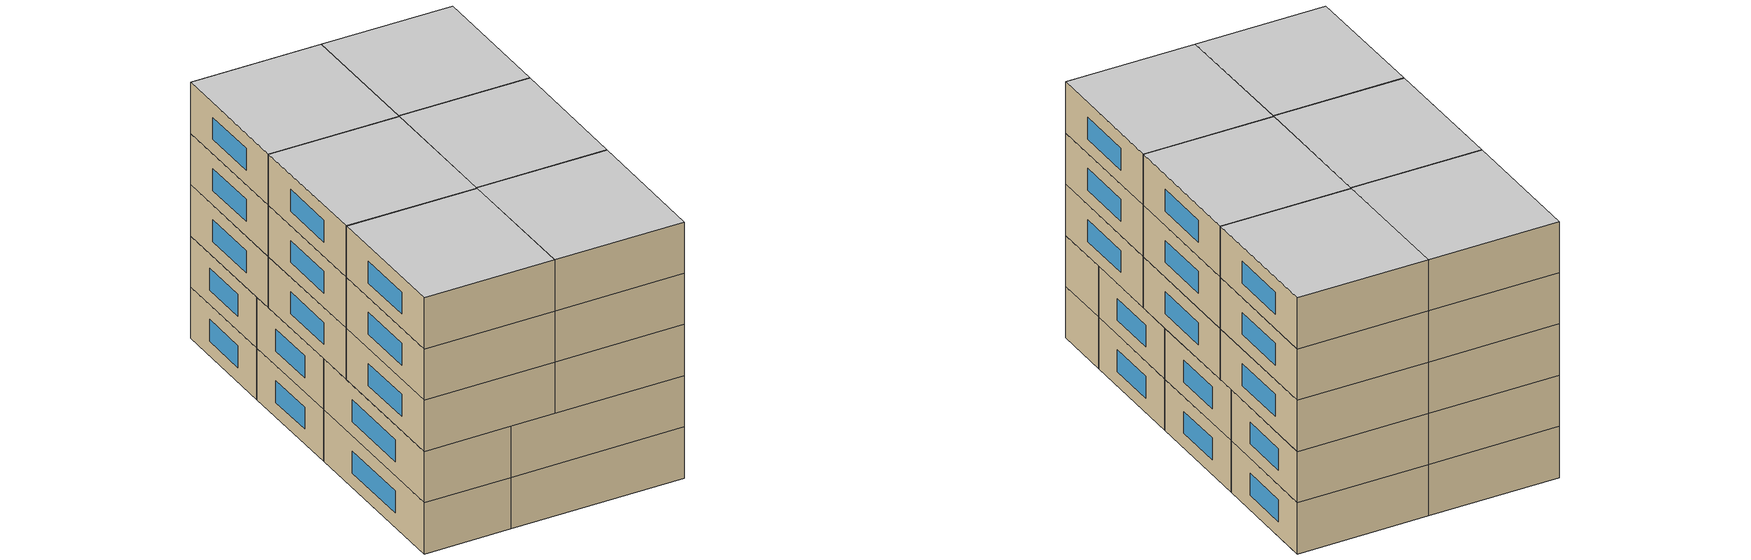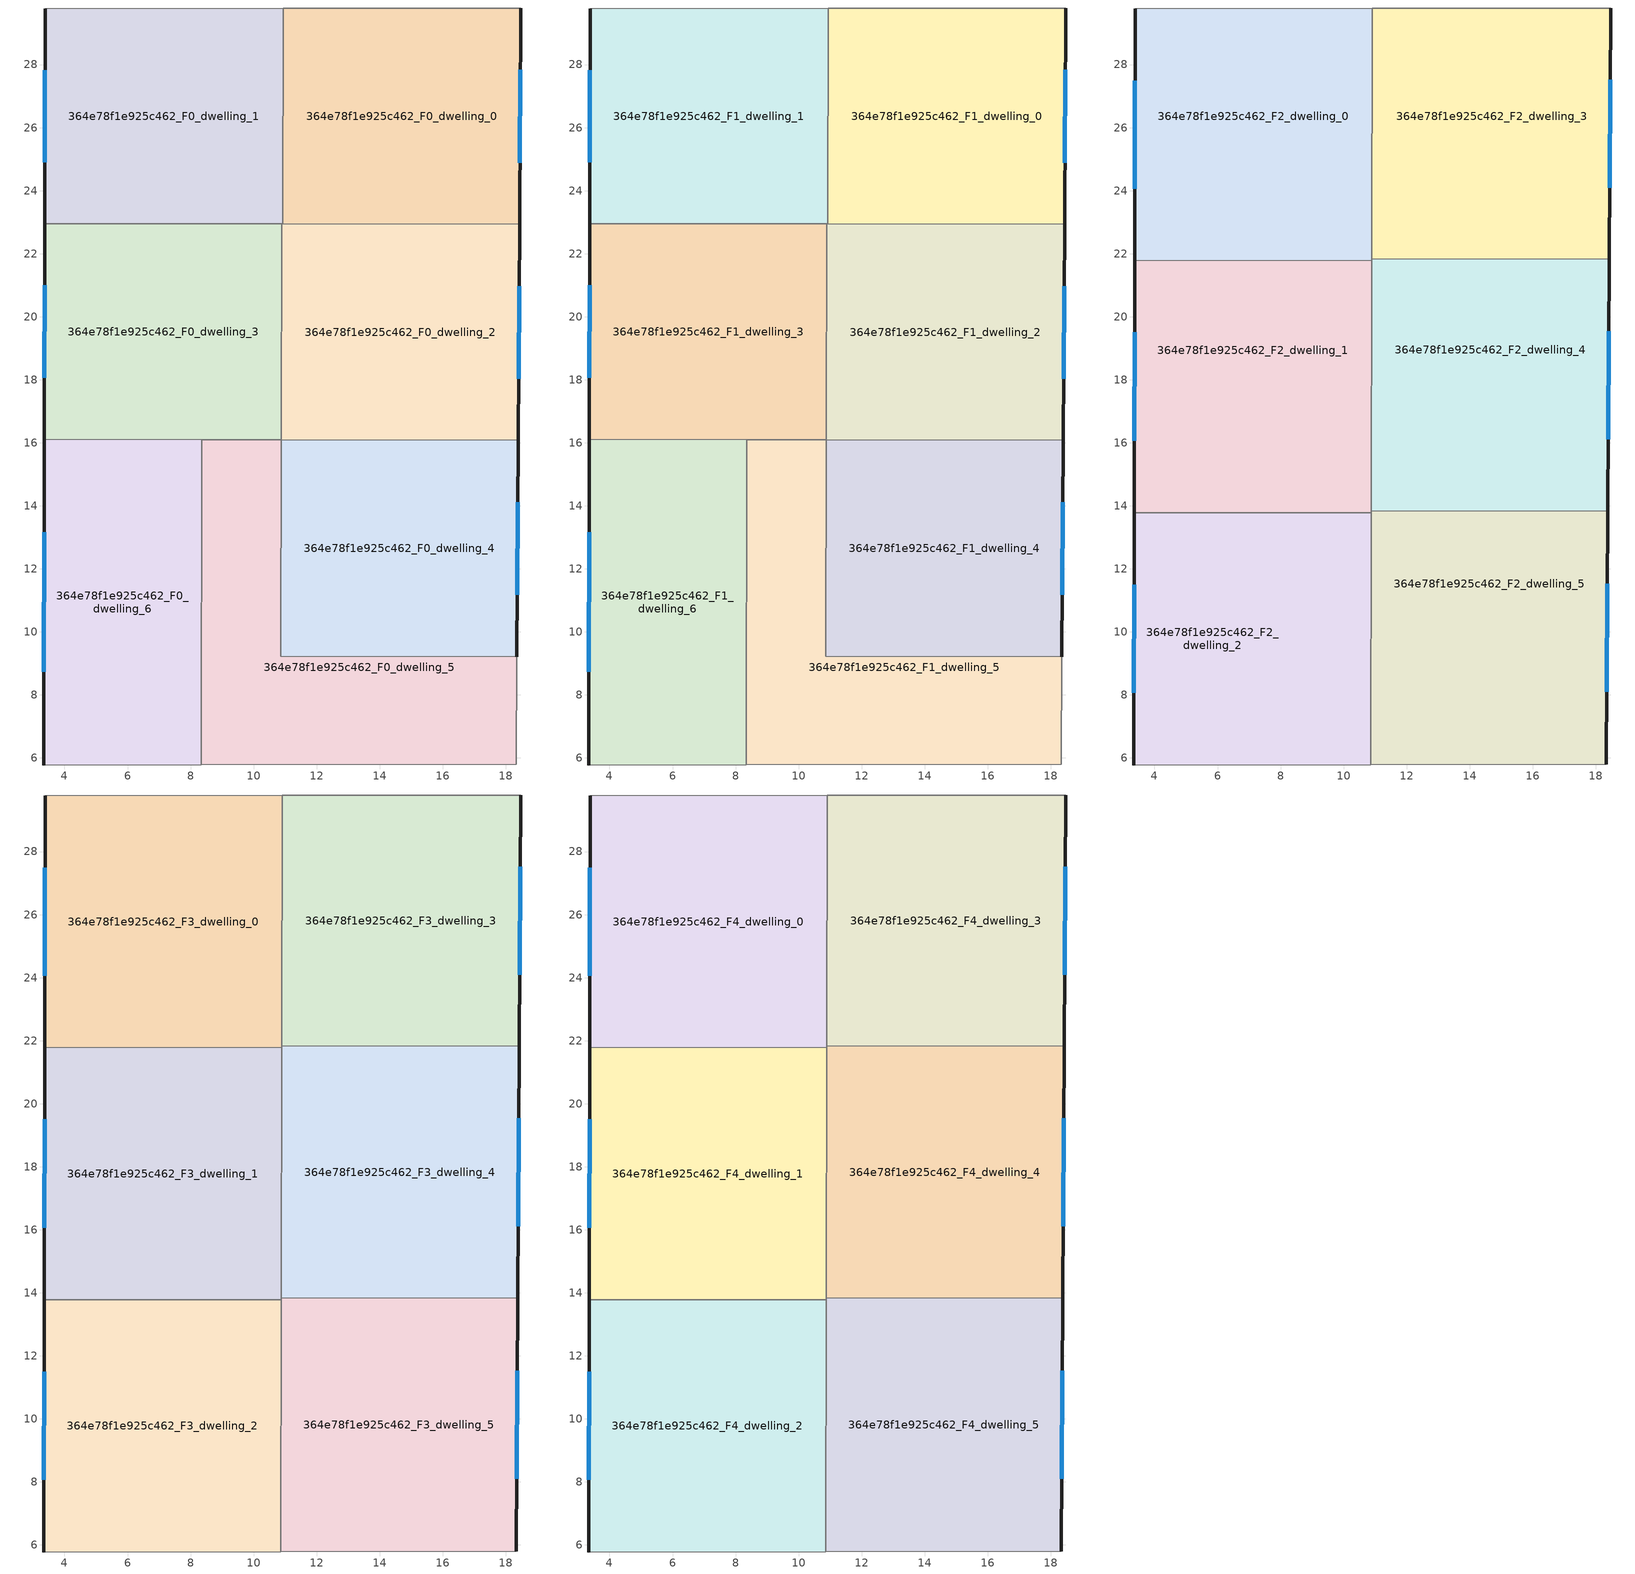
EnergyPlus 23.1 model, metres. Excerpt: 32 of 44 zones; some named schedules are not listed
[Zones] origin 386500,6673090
364e78f1e925c462_F0_dwelling_0
 floor ground (EU_floor_Construction): 18.48,29.8 18.44,22.93 10.93,22.94 10.94,29.78 z0
 wall outside (EU_wall_Construction): 18.44,22.93 18.48,29.8 z0:3
 wall to 364e78f1e925c462_F0_dwelling_1 (EU_wall_Construction): 10.94,29.78 10.93,22.94 z0:3
 wall adiabatic (EU_wall_Construction): 18.48,29.8 10.94,29.78 z0:3
 wall to 364e78f1e925c462_F0_dwelling_2 (EU_wall_Construction): 10.93,22.94 18.44,22.93 z0:3
 window (EU_Window_Construction): 18.45,24.89 18.47,27.83 z0.86:2.14
364e78f1e925c462_F0_dwelling_1
 floor ground (EU_floor_Construction): 10.94,29.78 10.93,22.94 3.37,22.96 3.39,29.77 z0
 wall outside (EU_wall_Construction): 3.39,29.77 3.37,22.96 z0:3
 wall adiabatic (EU_wall_Construction): 10.94,29.78 3.39,29.77 z0:3
 wall to 364e78f1e925c462_F0_dwelling_3 (EU_wall_Construction): 3.37,22.96 10.9,22.94 z0:3
 wall to 364e78f1e925c462_F0_dwelling_2 (EU_wall_Construction): 10.9,22.94 10.93,22.94 z0:3
 window (EU_Window_Construction): 3.38,27.82 3.38,24.9 z0.86:2.14
364e78f1e925c462_F0_dwelling_2
 floor ground (EU_floor_Construction): 18.44,22.93 18.4,16.08 10.89,16.09 10.9,22.94 z0
 wall outside (EU_wall_Construction): 18.4,16.08 18.44,22.93 z0:3
 wall to 364e78f1e925c462_F0_dwelling_3 (EU_wall_Construction): 10.9,22.94 10.89,16.09 z0:3
 wall to 364e78f1e925c462_F0_dwelling_4 (EU_wall_Construction): 10.89,16.09 18.4,16.08 z0:3
 window (EU_Window_Construction): 18.41,18.03 18.43,20.97 z0.86:2.14
364e78f1e925c462_F0_dwelling_3
 floor ground (EU_floor_Construction): 10.9,22.94 10.89,16.09 3.36,16.11 3.37,22.96 z0
 wall outside (EU_wall_Construction): 3.37,22.96 3.36,16.11 z0:3
 wall to 364e78f1e925c462_F0_dwelling_6 (EU_wall_Construction): 3.36,16.11 8.36,16.1 z0:3
 wall to 364e78f1e925c462_F0_dwelling_5 (EU_wall_Construction): 8.36,16.09 10.87,16.09 z0:3
 wall to 364e78f1e925c462_F0_dwelling_4 (EU_wall_Construction): 10.87,16.09 10.89,16.09 z0:3
 window (EU_Window_Construction): 3.37,21 3.36,18.06 z0.86:2.14
364e78f1e925c462_F0_dwelling_4
 floor ground (EU_floor_Construction): 18.4,16.08 18.36,9.21 10.86,9.22 10.87,16.09 z0
 wall outside (EU_wall_Construction): 18.36,9.21 18.4,16.08 z0:3
 wall to 364e78f1e925c462_F0_dwelling_5 (EU_wall_Construction): 10.87,16.09 10.86,9.22 18.36,9.21 z0:3
 window (EU_Window_Construction): 18.37,11.17 18.39,14.12 z0.86:2.14
364e78f1e925c462_F0_dwelling_5
 floor ground (EU_floor_Construction): 18.36,9.21 18.34,5.8 8.34,5.78 8.36,16.09 10.87,16.09 10.86,9.22 z0
 wall adiabatic (EU_wall_Construction): 8.34,5.78 18.34,5.8 18.36,9.21 z0:3
 wall to 364e78f1e925c462_F0_dwelling_6 (EU_wall_Construction): 8.36,16.09 8.34,5.78 z0:3
364e78f1e925c462_F0_dwelling_6
 floor ground (EU_floor_Construction): 8.36,16.09 8.34,5.78 3.34,5.77 3.36,16.11 z0
 wall outside (EU_wall_Construction): 3.36,16.11 3.34,5.77 z0:3
 wall adiabatic (EU_wall_Construction): 3.34,5.77 8.34,5.78 z0:3
 window (EU_Window_Construction): 3.35,13.15 3.35,8.73 z0.86:2.14
364e78f1e925c462_F1_dwelling_0
 floor to 364e78f1e925c462_F0_dwelling_0 (EU_floor_Construction): 18.48,29.8 18.44,22.93 10.93,22.94 10.94,29.78 z3
 wall outside (EU_wall_Construction): 18.44,22.93 18.48,29.8 z3:6
 wall to 364e78f1e925c462_F1_dwelling_1 (EU_wall_Construction): 10.94,29.78 10.93,22.94 z3:6
 wall adiabatic (EU_wall_Construction): 18.48,29.8 10.94,29.78 z3:6
 wall to 364e78f1e925c462_F1_dwelling_2 (EU_wall_Construction): 10.93,22.94 18.44,22.93 z3:6
 window (EU_Window_Construction): 18.45,24.89 18.47,27.83 z3.86:5.14
364e78f1e925c462_F1_dwelling_1
 floor to 364e78f1e925c462_F0_dwelling_1 (EU_floor_Construction): 10.94,29.78 10.93,22.94 3.37,22.96 3.39,29.77 z3
 wall outside (EU_wall_Construction): 3.39,29.77 3.37,22.96 z3:6
 wall adiabatic (EU_wall_Construction): 10.94,29.78 3.39,29.77 z3:6
 wall to 364e78f1e925c462_F1_dwelling_3 (EU_wall_Construction): 3.37,22.96 10.9,22.94 z3:6
 wall to 364e78f1e925c462_F1_dwelling_2 (EU_wall_Construction): 10.9,22.94 10.93,22.94 z3:6
 window (EU_Window_Construction): 3.38,27.82 3.38,24.9 z3.86:5.14
364e78f1e925c462_F1_dwelling_2
 floor to 364e78f1e925c462_F0_dwelling_2 (EU_floor_Construction): 18.44,22.93 18.4,16.08 10.89,16.09 10.9,22.94 z3
 wall outside (EU_wall_Construction): 18.4,16.08 18.44,22.93 z3:6
 wall to 364e78f1e925c462_F1_dwelling_3 (EU_wall_Construction): 10.9,22.94 10.89,16.09 z3:6
 wall to 364e78f1e925c462_F1_dwelling_4 (EU_wall_Construction): 10.89,16.09 18.4,16.08 z3:6
 window (EU_Window_Construction): 18.41,18.03 18.43,20.97 z3.86:5.14
 ceiling adiabatic (EU_roof_Construction): 18.4,16.08 18.44,22.93 10.9,22.94 10.89,16.09 z6
364e78f1e925c462_F1_dwelling_3
 floor to 364e78f1e925c462_F0_dwelling_3 (EU_floor_Construction): 10.9,22.94 10.89,16.09 3.36,16.11 3.37,22.96 z3
 wall outside (EU_wall_Construction): 3.37,22.96 3.36,16.11 z3:6
 wall to 364e78f1e925c462_F1_dwelling_6 (EU_wall_Construction): 3.36,16.11 8.36,16.1 z3:6
 wall to 364e78f1e925c462_F1_dwelling_5 (EU_wall_Construction): 8.36,16.09 10.87,16.09 z3:6
 wall to 364e78f1e925c462_F1_dwelling_4 (EU_wall_Construction): 10.87,16.09 10.89,16.09 z3:6
 window (EU_Window_Construction): 3.37,21 3.36,18.06 z3.86:5.14
364e78f1e925c462_F1_dwelling_4
 floor to 364e78f1e925c462_F0_dwelling_4 (EU_floor_Construction): 18.4,16.08 18.36,9.21 10.86,9.22 10.87,16.09 z3
 wall outside (EU_wall_Construction): 18.36,9.21 18.4,16.08 z3:6
 wall to 364e78f1e925c462_F1_dwelling_5 (EU_wall_Construction): 10.87,16.09 10.86,9.22 18.36,9.21 z3:6
 window (EU_Window_Construction): 18.37,11.17 18.39,14.12 z3.86:5.14
364e78f1e925c462_F1_dwelling_5
 floor to 364e78f1e925c462_F0_dwelling_5 (EU_floor_Construction): 18.36,9.21 18.34,5.8 8.34,5.78 8.36,16.09 10.87,16.09 10.86,9.22 z3
 wall adiabatic (EU_wall_Construction): 8.34,5.78 18.34,5.8 18.36,9.21 z3:6
 wall to 364e78f1e925c462_F1_dwelling_6 (EU_wall_Construction): 8.36,16.09 8.34,5.78 z3:6
364e78f1e925c462_F1_dwelling_6
 floor to 364e78f1e925c462_F0_dwelling_6 (EU_floor_Construction): 8.36,16.09 8.34,5.78 3.34,5.77 3.36,16.11 z3
 wall outside (EU_wall_Construction): 3.36,16.11 3.34,5.77 z3:6
 wall adiabatic (EU_wall_Construction): 3.34,5.77 8.34,5.78 z3:6
 window (EU_Window_Construction): 3.35,13.15 3.35,8.73 z3.86:5.14
364e78f1e925c462_F2_dwelling_0
 floor to 364e78f1e925c462_F1_dwelling_1 (EU_floor_Construction): 10.91,29.78 10.89,22.94 3.37,22.96 3.39,29.77 z6
 floor to 364e78f1e925c462_F1_dwelling_3 (EU_floor_Construction): 10.89,22.94 10.89,21.77 3.37,21.78 3.37,22.96 z6
 wall outside (EU_wall_Construction): 3.39,29.77 3.37,21.78 z6:9
 wall to 364e78f1e925c462_F2_dwelling_1 (EU_wall_Construction): 3.37,21.78 10.89,21.77 z6:9
 wall adiabatic (EU_wall_Construction): 10.91,29.78 3.39,29.77 z6:9
 wall to 364e78f1e925c462_F2_dwelling_3 (EU_wall_Construction): 10.89,21.83 10.91,29.78 z6:9
 wall to 364e78f1e925c462_F2_dwelling_4 (EU_wall_Construction): 10.89,21.77 10.89,21.83 z6:9
 window (EU_Window_Construction): 3.38,27.49 3.37,24.07 z6.86:8.14
364e78f1e925c462_F2_dwelling_1
 floor to 364e78f1e925c462_F1_dwelling_3 (EU_floor_Construction): 10.89,21.77 10.88,16.09 3.36,16.1 3.37,21.78 z6
 floor to 364e78f1e925c462_F1_dwelling_6 (EU_floor_Construction): 8.36,16.09 8.35,13.78 3.35,13.79 3.36,16.1 z6
 floor to 364e78f1e925c462_F1_dwelling_5 (EU_floor_Construction): 10.87,16.09 10.87,13.77 8.35,13.78 8.36,16.09 z6
 floor to 364e78f1e925c462_F1_dwelling_4 (EU_floor_Construction): 10.88,16.09 10.88,13.77 10.87,13.77 10.87,16.09 z6
 wall outside (EU_wall_Construction): 3.37,21.78 3.35,13.79 z6:9
 wall to 364e78f1e925c462_F2_dwelling_2 (EU_wall_Construction): 3.35,13.79 10.88,13.77 z6:9
 wall to 364e78f1e925c462_F2_dwelling_4 (EU_wall_Construction): 10.88,13.83 10.89,21.77 z6:9
 wall to 364e78f1e925c462_F2_dwelling_5 (EU_wall_Construction): 10.88,13.77 10.88,13.83 z6:9
 window (EU_Window_Construction): 3.37,19.5 3.36,16.07 z6.86:8.14
364e78f1e925c462_F2_dwelling_2
 floor to 364e78f1e925c462_F1_dwelling_6 (EU_floor_Construction): 8.35,13.78 8.34,5.78 3.34,5.77 3.35,13.79 z6
 floor to 364e78f1e925c462_F1_dwelling_5 (EU_floor_Construction): 10.87,13.77 10.86,9.22 10.87,9.22 10.86,5.79 8.34,5.78 8.35,13.78 z6
 floor to 364e78f1e925c462_F1_dwelling_4 (EU_floor_Construction): 10.88,13.77 10.87,9.22 10.86,9.22 10.87,13.77 z6
 wall outside (EU_wall_Construction): 3.35,13.79 3.34,5.77 z6:9
 wall adiabatic (EU_wall_Construction): 3.34,5.77 10.86,5.79 z6:9
 wall to 364e78f1e925c462_F2_dwelling_5 (EU_wall_Construction): 10.86,5.79 10.88,13.77 z6:9
 window (EU_Window_Construction): 3.35,11.5 3.34,8.06 z6.86:8.14
364e78f1e925c462_F2_dwelling_3
 floor to 364e78f1e925c462_F1_dwelling_0 (EU_floor_Construction): 18.48,29.8 18.44,22.93 10.93,22.94 10.94,29.78 z6
 floor to 364e78f1e925c462_F1_dwelling_1 (EU_floor_Construction): 10.94,29.78 10.93,22.94 10.89,22.94 10.91,29.78 z6
 floor adiabatic (EU_floor_Construction): 18.44,22.93 18.43,21.82 10.9,21.83 10.9,22.94 z6
 wall outside (EU_wall_Construction): 18.43,21.82 18.48,29.8 z6:9
 wall to 364e78f1e925c462_F2_dwelling_4 (EU_wall_Construction): 10.89,21.83 18.43,21.82 z6:9
 wall adiabatic (EU_wall_Construction): 18.48,29.8 10.91,29.78 z6:9
 window (EU_Window_Construction): 18.45,24.1 18.47,27.52 z6.86:8.14
364e78f1e925c462_F2_dwelling_4
 floor to 364e78f1e925c462_F1_dwelling_4 (EU_floor_Construction): 18.4,16.08 18.38,13.82 10.88,13.83 10.88,16.09 z6
 floor adiabatic (EU_floor_Construction): 18.43,21.82 18.4,16.08 10.88,16.09 10.89,21.83 z6
 wall outside (EU_wall_Construction): 18.38,13.82 18.43,21.82 z6:9
 wall to 364e78f1e925c462_F2_dwelling_5 (EU_wall_Construction): 10.88,13.83 18.38,13.82 z6:9
 window (EU_Window_Construction): 18.4,16.11 18.42,19.53 z6.86:8.14
364e78f1e925c462_F2_dwelling_5
 floor to 364e78f1e925c462_F1_dwelling_4 (EU_floor_Construction): 18.38,13.82 18.36,9.21 10.87,9.22 10.88,13.83 z6
 floor to 364e78f1e925c462_F1_dwelling_5 (EU_floor_Construction): 18.36,9.21 18.34,5.8 10.86,5.79 10.87,9.22 z6
 wall outside (EU_wall_Construction): 18.34,5.8 18.38,13.82 z6:9
 wall adiabatic (EU_wall_Construction): 10.86,5.79 18.34,5.8 z6:9
 window (EU_Window_Construction): 18.35,8.09 18.37,11.53 z6.86:8.14
364e78f1e925c462_F3_dwelling_0
 floor to 364e78f1e925c462_F2_dwelling_0 (EU_floor_Construction): 10.91,29.78 10.89,21.77 3.37,21.78 3.39,29.77 z9
 wall outside (EU_wall_Construction): 3.39,29.77 3.37,21.78 z9:12
 wall to 364e78f1e925c462_F3_dwelling_1 (EU_wall_Construction): 3.37,21.78 10.89,21.77 z9:12
 wall adiabatic (EU_wall_Construction): 10.91,29.78 3.39,29.77 z9:12
 wall to 364e78f1e925c462_F3_dwelling_3 (EU_wall_Construction): 10.89,21.83 10.91,29.78 z9:12
 wall to 364e78f1e925c462_F3_dwelling_4 (EU_wall_Construction): 10.89,21.77 10.89,21.83 z9:12
 window (EU_Window_Construction): 3.38,27.49 3.37,24.07 z9.86:11.14
364e78f1e925c462_F3_dwelling_1
 floor to 364e78f1e925c462_F2_dwelling_1 (EU_floor_Construction): 10.89,21.77 10.88,13.77 3.35,13.79 3.37,21.78 z9
 wall outside (EU_wall_Construction): 3.37,21.78 3.35,13.79 z9:12
 wall to 364e78f1e925c462_F3_dwelling_2 (EU_wall_Construction): 3.35,13.79 10.88,13.77 z9:12
 wall to 364e78f1e925c462_F3_dwelling_4 (EU_wall_Construction): 10.88,13.83 10.89,21.77 z9:12
 wall to 364e78f1e925c462_F3_dwelling_5 (EU_wall_Construction): 10.88,13.77 10.88,13.83 z9:12
 window (EU_Window_Construction): 3.37,19.5 3.36,16.07 z9.86:11.14
364e78f1e925c462_F3_dwelling_2
 floor to 364e78f1e925c462_F2_dwelling_2 (EU_floor_Construction): 10.88,13.77 10.86,5.79 3.34,5.77 3.35,13.79 z9
 wall outside (EU_wall_Construction): 3.35,13.79 3.34,5.77 z9:12
 wall adiabatic (EU_wall_Construction): 3.34,5.77 10.86,5.79 z9:12
 wall to 364e78f1e925c462_F3_dwelling_5 (EU_wall_Construction): 10.86,5.79 10.88,13.77 z9:12
 window (EU_Window_Construction): 3.35,11.5 3.34,8.06 z9.86:11.14
364e78f1e925c462_F3_dwelling_3
 floor to 364e78f1e925c462_F2_dwelling_3 (EU_floor_Construction): 18.48,29.8 18.43,21.82 10.89,21.83 10.91,29.78 z9
 wall outside (EU_wall_Construction): 18.43,21.82 18.48,29.8 z9:12
 wall to 364e78f1e925c462_F3_dwelling_4 (EU_wall_Construction): 10.89,21.83 18.43,21.82 z9:12
 wall adiabatic (EU_wall_Construction): 18.48,29.8 10.91,29.78 z9:12
 window (EU_Window_Construction): 18.45,24.1 18.47,27.52 z9.86:11.14
364e78f1e925c462_F3_dwelling_4
 floor to 364e78f1e925c462_F2_dwelling_4 (EU_floor_Construction): 18.43,21.82 18.38,13.82 10.88,13.83 10.89,21.83 z9
 wall outside (EU_wall_Construction): 18.38,13.82 18.43,21.82 z9:12
 wall to 364e78f1e925c462_F3_dwelling_5 (EU_wall_Construction): 10.88,13.83 18.38,13.82 z9:12
 window (EU_Window_Construction): 18.4,16.11 18.42,19.53 z9.86:11.14
364e78f1e925c462_F3_dwelling_5
 floor to 364e78f1e925c462_F2_dwelling_5 (EU_floor_Construction): 18.38,13.82 18.34,5.8 10.86,5.79 10.88,13.83 z9
 wall outside (EU_wall_Construction): 18.34,5.8 18.38,13.82 z9:12
 wall adiabatic (EU_wall_Construction): 10.86,5.79 18.34,5.8 z9:12
 window (EU_Window_Construction): 18.35,8.09 18.37,11.53 z9.86:11.14
364e78f1e925c462_F4_dwelling_0
 floor to 364e78f1e925c462_F3_dwelling_0 (EU_floor_Construction): 10.91,29.78 10.89,21.77 3.37,21.78 3.39,29.77 z12
 wall outside (EU_wall_Construction): 3.39,29.77 3.37,21.78 z12:15
 wall to 364e78f1e925c462_F4_dwelling_1 (EU_wall_Construction): 3.37,21.78 10.89,21.77 z12:15
 wall adiabatic (EU_wall_Construction): 10.91,29.78 3.39,29.77 z12:15
 wall to 364e78f1e925c462_F4_dwelling_3 (EU_wall_Construction): 10.89,21.83 10.91,29.78 z12:15
 wall to 364e78f1e925c462_F4_dwelling_4 (EU_wall_Construction): 10.89,21.77 10.89,21.83 z12:15
 window (EU_Window_Construction): 3.38,27.49 3.37,24.07 z12.86:14.14
 ceiling to 364e78f1e925c462_F5_dwelling_0 (EU_floor_Construction): 10.89,21.77 10.91,29.78 3.39,29.77 3.37,21.78 z15
364e78f1e925c462_F4_dwelling_1
 floor to 364e78f1e925c462_F3_dwelling_1 (EU_floor_Construction): 10.89,21.77 10.88,13.77 3.35,13.79 3.37,21.78 z12
 wall outside (EU_wall_Construction): 3.37,21.78 3.35,13.79 z12:15
 wall to 364e78f1e925c462_F4_dwelling_2 (EU_wall_Construction): 3.35,13.79 10.88,13.77 z12:15
 wall to 364e78f1e925c462_F4_dwelling_4 (EU_wall_Construction): 10.88,13.83 10.89,21.77 z12:15
 wall to 364e78f1e925c462_F4_dwelling_5 (EU_wall_Construction): 10.88,13.77 10.88,13.83 z12:15
 window (EU_Window_Construction): 3.37,19.5 3.36,16.07 z12.86:14.14
 ceiling to 364e78f1e925c462_F5_dwelling_1 (EU_floor_Construction): 10.88,13.77 10.89,21.77 3.37,21.78 3.35,13.79 z15
364e78f1e925c462_F4_dwelling_2
 floor to 364e78f1e925c462_F3_dwelling_2 (EU_floor_Construction): 10.88,13.77 10.86,5.79 3.34,5.77 3.35,13.79 z12
 wall outside (EU_wall_Construction): 3.35,13.79 3.34,5.77 z12:15
 wall adiabatic (EU_wall_Construction): 3.34,5.77 10.86,5.79 z12:15
 wall to 364e78f1e925c462_F4_dwelling_5 (EU_wall_Construction): 10.86,5.79 10.88,13.77 z12:15
 window (EU_Window_Construction): 3.35,11.5 3.34,8.06 z12.86:14.14
 ceiling to 364e78f1e925c462_F5_dwelling_2 (EU_floor_Construction): 10.86,5.79 10.88,13.77 3.35,13.79 3.34,5.77 z15
364e78f1e925c462_F4_dwelling_3
 floor to 364e78f1e925c462_F3_dwelling_3 (EU_floor_Construction): 18.48,29.8 18.43,21.82 10.89,21.83 10.91,29.78 z12
 wall outside (EU_wall_Construction): 18.43,21.82 18.48,29.8 z12:15
 wall to 364e78f1e925c462_F4_dwelling_4 (EU_wall_Construction): 10.89,21.83 18.43,21.82 z12:15
 wall adiabatic (EU_wall_Construction): 18.48,29.8 10.91,29.78 z12:15
 window (EU_Window_Construction): 18.45,24.1 18.47,27.52 z12.86:14.14
 ceiling to 364e78f1e925c462_F5_dwelling_3 (EU_floor_Construction): 18.43,21.82 18.48,29.8 10.91,29.78 10.89,21.83 z15
364e78f1e925c462_F4_dwelling_4
 floor to 364e78f1e925c462_F3_dwelling_4 (EU_floor_Construction): 18.43,21.82 18.38,13.82 10.88,13.83 10.89,21.83 z12
 wall outside (EU_wall_Construction): 18.38,13.82 18.43,21.82 z12:15
 wall to 364e78f1e925c462_F4_dwelling_5 (EU_wall_Construction): 10.88,13.83 18.38,13.82 z12:15
 window (EU_Window_Construction): 18.4,16.11 18.42,19.53 z12.86:14.14
 ceiling to 364e78f1e925c462_F5_dwelling_4 (EU_floor_Construction): 18.38,13.82 18.43,21.82 10.89,21.83 10.88,13.83 z15
364e78f1e925c462_F4_dwelling_5
 floor to 364e78f1e925c462_F3_dwelling_5 (EU_floor_Construction): 18.38,13.82 18.34,5.8 10.86,5.79 10.88,13.83 z12
 wall outside (EU_wall_Construction): 18.34,5.8 18.38,13.82 z12:15
 wall adiabatic (EU_wall_Construction): 10.86,5.79 18.34,5.8 z12:15
 window (EU_Window_Construction): 18.35,8.09 18.37,11.53 z12.86:14.14
 ceiling to 364e78f1e925c462_F5_dwelling_5 (EU_floor_Construction): 18.34,5.8 18.38,13.82 10.88,13.83 10.86,5.79 z15
[Building]
EU S2 Campaign: North Axis=0; Terrain=City; Solar Distribution=FullExterior
[Site:Location]
Helsinki-Vantaa.AP: Latitude=60.317; Longitude=24.963; Time Zone=2; Elevation=54.6
[SizingPeriod:WeatherFileDays]
AnnualSizingPeriod: Begin Month=1; Begin Day of Month=1; End Month=12; End Day of Month=31; Day of Week for Start Day=Monday; Use Weather File Daylight Saving Period=No; Use Weather File Rain and Snow Indicators=No
[MATERIAL]
EU_InternalMass_Material: Roughness=MediumRough; Thickness=0.1; Conductivity=1; Density=1800; Specific Heat=900; Thermal Absorptance=0.9; Solar Absorptance=0.7; Visible Absorptance=0.7
[MATERIAL:NOMASS] Roughness=MediumRough; Thermal Absorptance=0.9; Solar Absorptance=0.7; Visible Absorptance=0.7
Name | Thermal Resistance
EU_wall_NoMass | 1.10183
EU_roof_NoMass; EU_floor_NoMass | 1.70606
[WINDOWMATERIAL:SIMPLEGLAZINGSYSTEM]
EU_Window_SimpleGlazing: UFactor=3.11035; Solar Heat Gain Coefficient=0.8; Visible Transmittance=0.8
[CONSTRUCTION]
EU_wall_Construction: EU_wall_NoMass
EU_roof_Construction: EU_roof_NoMass
EU_floor_Construction: EU_floor_NoMass
EU_Window_Construction: EU_Window_SimpleGlazing
EU_InternalMass_Construction: EU_InternalMass_Material
[ZONE] Type=1; Multiplier=1; Ceiling Height=autocalculate; Floor Area=autocalculate; Part of Total Floor Area=Yes
Name | Volume
364e78f1e925c462_F0_dwelling_0; 364e78f1e925c462_F1_dwelling_0 | 154.707
364e78f1e925c462_F2_dwelling_0; 364e78f1e925c462_F3_dwelling_0; 364e78f1e925c462_F4_dwelling_0; 364e78f1e925c462_F2_dwelling_1; 364e78f1e925c462_F3_dwelling_1; 364e78f1e925c462_F4_dwelling_1; 364e78f1e925c462_F2_dwelling_2; 364e78f1e925c462_F3_dwelling_2; 364e78f1e925c462_F4_dwelling_2 | 180.483
364e78f1e925c462_F0_dwelling_1; 364e78f1e925c462_F1_dwelling_1 | 154.709
364e78f1e925c462_F0_dwelling_2; 364e78f1e925c462_F1_dwelling_2 | 154.705
364e78f1e925c462_F0_dwelling_3; 364e78f1e925c462_F1_dwelling_3 | 154.715
364e78f1e925c462_F2_dwelling_3; 364e78f1e925c462_F3_dwelling_3; 364e78f1e925c462_F4_dwelling_3 | 180.516
364e78f1e925c462_F0_dwelling_4; 364e78f1e925c462_F1_dwelling_4 | 154.734
364e78f1e925c462_F2_dwelling_4; 364e78f1e925c462_F3_dwelling_4; 364e78f1e925c462_F4_dwelling_4 | 180.508
364e78f1e925c462_F0_dwelling_5; 364e78f1e925c462_F1_dwelling_5 | 154.703
364e78f1e925c462_F2_dwelling_5; 364e78f1e925c462_F3_dwelling_5; 364e78f1e925c462_F4_dwelling_5 | 180.502
364e78f1e925c462_F0_dwelling_6; 364e78f1e925c462_F1_dwelling_6 | 154.73
[INTERNALMASS] Construction=EU_InternalMass_Construction
Name | Zone or ZoneList | Surface Area
364e78f1e925c462_F0_dwelling_0_EU_InternalMass | 364e78f1e925c462_F0_dwelling_0 | 51.5674
364e78f1e925c462_F0_dwelling_1_EU_InternalMass | 364e78f1e925c462_F0_dwelling_1 | 51.5681
364e78f1e925c462_F0_dwelling_2_EU_InternalMass | 364e78f1e925c462_F0_dwelling_2 | 51.5685
364e78f1e925c462_F0_dwelling_3_EU_InternalMass | 364e78f1e925c462_F0_dwelling_3 | 51.5727
364e78f1e925c462_F0_dwelling_4_EU_InternalMass | 364e78f1e925c462_F0_dwelling_4 | 51.576
364e78f1e925c462_F0_dwelling_5_EU_InternalMass | 364e78f1e925c462_F0_dwelling_5 | 51.5677
364e78f1e925c462_F0_dwelling_6_EU_InternalMass | 364e78f1e925c462_F0_dwelling_6 | 51.5768
364e78f1e925c462_F1_dwelling_0_EU_InternalMass | 364e78f1e925c462_F1_dwelling_0 | 51.5674
364e78f1e925c462_F1_dwelling_1_EU_InternalMass | 364e78f1e925c462_F1_dwelling_1 | 51.5681
364e78f1e925c462_F1_dwelling_2_EU_InternalMass | 364e78f1e925c462_F1_dwelling_2 | 51.5685
364e78f1e925c462_F1_dwelling_3_EU_InternalMass | 364e78f1e925c462_F1_dwelling_3 | 51.5727
364e78f1e925c462_F1_dwelling_4_EU_InternalMass | 364e78f1e925c462_F1_dwelling_4 | 51.576
364e78f1e925c462_F1_dwelling_5_EU_InternalMass | 364e78f1e925c462_F1_dwelling_5 | 51.5677
364e78f1e925c462_F1_dwelling_6_EU_InternalMass | 364e78f1e925c462_F1_dwelling_6 | 51.5768
364e78f1e925c462_F2_dwelling_0_EU_InternalMass | 364e78f1e925c462_F2_dwelling_0 | 60.161
364e78f1e925c462_F2_dwelling_1_EU_InternalMass | 364e78f1e925c462_F2_dwelling_1 | 60.1612
364e78f1e925c462_F2_dwelling_2_EU_InternalMass | 364e78f1e925c462_F2_dwelling_2 | 60.161
364e78f1e925c462_F2_dwelling_3_EU_InternalMass | 364e78f1e925c462_F2_dwelling_3 | 60.1724
364e78f1e925c462_F2_dwelling_4_EU_InternalMass | 364e78f1e925c462_F2_dwelling_4 | 60.1694
364e78f1e925c462_F2_dwelling_5_EU_InternalMass | 364e78f1e925c462_F2_dwelling_5 | 60.1669
364e78f1e925c462_F3_dwelling_0_EU_InternalMass | 364e78f1e925c462_F3_dwelling_0 | 60.161
364e78f1e925c462_F3_dwelling_1_EU_InternalMass | 364e78f1e925c462_F3_dwelling_1 | 60.1612
364e78f1e925c462_F3_dwelling_2_EU_InternalMass | 364e78f1e925c462_F3_dwelling_2 | 60.161
364e78f1e925c462_F3_dwelling_3_EU_InternalMass | 364e78f1e925c462_F3_dwelling_3 | 60.1724
364e78f1e925c462_F3_dwelling_4_EU_InternalMass | 364e78f1e925c462_F3_dwelling_4 | 60.1694
364e78f1e925c462_F3_dwelling_5_EU_InternalMass | 364e78f1e925c462_F3_dwelling_5 | 60.1669
364e78f1e925c462_F4_dwelling_0_EU_InternalMass | 364e78f1e925c462_F4_dwelling_0 | 60.161
364e78f1e925c462_F4_dwelling_1_EU_InternalMass | 364e78f1e925c462_F4_dwelling_1 | 60.1612
364e78f1e925c462_F4_dwelling_2_EU_InternalMass | 364e78f1e925c462_F4_dwelling_2 | 60.161
364e78f1e925c462_F4_dwelling_3_EU_InternalMass | 364e78f1e925c462_F4_dwelling_3 | 60.1724
364e78f1e925c462_F4_dwelling_4_EU_InternalMass | 364e78f1e925c462_F4_dwelling_4 | 60.1694
364e78f1e925c462_F4_dwelling_5_EU_InternalMass | 364e78f1e925c462_F4_dwelling_5 | 60.1669
[OTHEREQUIPMENT] Fuel Type=Electricity; Design Level Calculation Method=Watts/Area; Power per Zone Floor Area=1; Fraction Latent=0; Fraction Radiant=0; Fraction Lost=0; Carbon Dioxide Generation Rate=0; EndUse Subcategory=EU_Step8_InternalGains
Name | Zone or ZoneList or Space or SpaceList | Schedule
EU_Step8_InternalGain_364e78f1e925c462_F0_dwelling_0_f000 | 364e78f1e925c462_F0_dwelling_0 | EU_Step8_GainSchedule_364e78f1e925c462_F0_dwelling_0_f000
EU_Step8_InternalGain_364e78f1e925c462_F0_dwelling_1_f000 | 364e78f1e925c462_F0_dwelling_1 | EU_Step8_GainSchedule_364e78f1e925c462_F0_dwelling_1_f000
EU_Step8_InternalGain_364e78f1e925c462_F0_dwelling_2_f000 | 364e78f1e925c462_F0_dwelling_2 | EU_Step8_GainSchedule_364e78f1e925c462_F0_dwelling_2_f000
EU_Step8_InternalGain_364e78f1e925c462_F0_dwelling_3_f000 | 364e78f1e925c462_F0_dwelling_3 | EU_Step8_GainSchedule_364e78f1e925c462_F0_dwelling_3_f000
EU_Step8_InternalGain_364e78f1e925c462_F0_dwelling_4_f000 | 364e78f1e925c462_F0_dwelling_4 | EU_Step8_GainSchedule_364e78f1e925c462_F0_dwelling_4_f000
EU_Step8_InternalGain_364e78f1e925c462_F0_dwelling_5_f000 | 364e78f1e925c462_F0_dwelling_5 | EU_Step8_GainSchedule_364e78f1e925c462_F0_dwelling_5_f000
EU_Step8_InternalGain_364e78f1e925c462_F0_dwelling_6_f000 | 364e78f1e925c462_F0_dwelling_6 | EU_Step8_GainSchedule_364e78f1e925c462_F0_dwelling_6_f000
EU_Step8_InternalGain_364e78f1e925c462_F1_dwelling_0_f000 | 364e78f1e925c462_F1_dwelling_0 | EU_Step8_GainSchedule_364e78f1e925c462_F1_dwelling_0_f000
EU_Step8_InternalGain_364e78f1e925c462_F1_dwelling_1_f000 | 364e78f1e925c462_F1_dwelling_1 | EU_Step8_GainSchedule_364e78f1e925c462_F1_dwelling_1_f000
EU_Step8_InternalGain_364e78f1e925c462_F1_dwelling_2_f000 | 364e78f1e925c462_F1_dwelling_2 | EU_Step8_GainSchedule_364e78f1e925c462_F1_dwelling_2_f000
EU_Step8_InternalGain_364e78f1e925c462_F1_dwelling_3_f000 | 364e78f1e925c462_F1_dwelling_3 | EU_Step8_GainSchedule_364e78f1e925c462_F1_dwelling_3_f000
EU_Step8_InternalGain_364e78f1e925c462_F1_dwelling_4_f000 | 364e78f1e925c462_F1_dwelling_4 | EU_Step8_GainSchedule_364e78f1e925c462_F1_dwelling_4_f000
EU_Step8_InternalGain_364e78f1e925c462_F1_dwelling_5_f000 | 364e78f1e925c462_F1_dwelling_5 | EU_Step8_GainSchedule_364e78f1e925c462_F1_dwelling_5_f000
EU_Step8_InternalGain_364e78f1e925c462_F1_dwelling_6_f000 | 364e78f1e925c462_F1_dwelling_6 | EU_Step8_GainSchedule_364e78f1e925c462_F1_dwelling_6_f000
EU_Step8_InternalGain_364e78f1e925c462_F2_dwelling_0_f000 | 364e78f1e925c462_F2_dwelling_0 | EU_Step8_GainSchedule_364e78f1e925c462_F2_dwelling_0_f000
EU_Step8_InternalGain_364e78f1e925c462_F2_dwelling_1_f000 | 364e78f1e925c462_F2_dwelling_1 | EU_Step8_GainSchedule_364e78f1e925c462_F2_dwelling_1_f000
EU_Step8_InternalGain_364e78f1e925c462_F2_dwelling_2_f000 | 364e78f1e925c462_F2_dwelling_2 | EU_Step8_GainSchedule_364e78f1e925c462_F2_dwelling_2_f000
EU_Step8_InternalGain_364e78f1e925c462_F2_dwelling_3_f000 | 364e78f1e925c462_F2_dwelling_3 | EU_Step8_GainSchedule_364e78f1e925c462_F2_dwelling_3_f000
EU_Step8_InternalGain_364e78f1e925c462_F2_dwelling_4_f000 | 364e78f1e925c462_F2_dwelling_4 | EU_Step8_GainSchedule_364e78f1e925c462_F2_dwelling_4_f000
EU_Step8_InternalGain_364e78f1e925c462_F2_dwelling_5_f000 | 364e78f1e925c462_F2_dwelling_5 | EU_Step8_GainSchedule_364e78f1e925c462_F2_dwelling_5_f000
EU_Step8_InternalGain_364e78f1e925c462_F3_dwelling_0_f000 | 364e78f1e925c462_F3_dwelling_0 | EU_Step8_GainSchedule_364e78f1e925c462_F3_dwelling_0_f000
EU_Step8_InternalGain_364e78f1e925c462_F3_dwelling_1_f000 | 364e78f1e925c462_F3_dwelling_1 | EU_Step8_GainSchedule_364e78f1e925c462_F3_dwelling_1_f000
EU_Step8_InternalGain_364e78f1e925c462_F3_dwelling_2_f000 | 364e78f1e925c462_F3_dwelling_2 | EU_Step8_GainSchedule_364e78f1e925c462_F3_dwelling_2_f000
EU_Step8_InternalGain_364e78f1e925c462_F3_dwelling_3_f000 | 364e78f1e925c462_F3_dwelling_3 | EU_Step8_GainSchedule_364e78f1e925c462_F3_dwelling_3_f000
EU_Step8_InternalGain_364e78f1e925c462_F3_dwelling_4_f000 | 364e78f1e925c462_F3_dwelling_4 | EU_Step8_GainSchedule_364e78f1e925c462_F3_dwelling_4_f000
EU_Step8_InternalGain_364e78f1e925c462_F3_dwelling_5_f000 | 364e78f1e925c462_F3_dwelling_5 | EU_Step8_GainSchedule_364e78f1e925c462_F3_dwelling_5_f000
EU_Step8_InternalGain_364e78f1e925c462_F4_dwelling_0_f000 | 364e78f1e925c462_F4_dwelling_0 | EU_Step8_GainSchedule_364e78f1e925c462_F4_dwelling_0_f000
EU_Step8_InternalGain_364e78f1e925c462_F4_dwelling_1_f000 | 364e78f1e925c462_F4_dwelling_1 | EU_Step8_GainSchedule_364e78f1e925c462_F4_dwelling_1_f000
EU_Step8_InternalGain_364e78f1e925c462_F4_dwelling_2_f000 | 364e78f1e925c462_F4_dwelling_2 | EU_Step8_GainSchedule_364e78f1e925c462_F4_dwelling_2_f000
EU_Step8_InternalGain_364e78f1e925c462_F4_dwelling_3_f000 | 364e78f1e925c462_F4_dwelling_3 | EU_Step8_GainSchedule_364e78f1e925c462_F4_dwelling_3_f000
EU_Step8_InternalGain_364e78f1e925c462_F4_dwelling_4_f000 | 364e78f1e925c462_F4_dwelling_4 | EU_Step8_GainSchedule_364e78f1e925c462_F4_dwelling_4_f000
EU_Step8_InternalGain_364e78f1e925c462_F4_dwelling_5_f000 | 364e78f1e925c462_F4_dwelling_5 | EU_Step8_GainSchedule_364e78f1e925c462_F4_dwelling_5_f000
[ZONEVENTILATION:DESIGNFLOWRATE] Schedule=EU_AlwaysOn; Design Flow Rate Calculation Method=AirChanges/Hour; Air Changes per Hour=0.756316; Ventilation Type=Natural; Fan Pressure Rise=0; Fan Total Efficiency=1; Constant Term Coefficient=1; Temperature Term Coefficient=0; Velocity Term Coefficient=0; Velocity Squared Term Coefficient=0; Minimum Indoor Temperature=-100; Maximum Indoor Temperature=100; Delta Temperature=-100; Minimum Outdoor Temperature=-100; Maximum Outdoor Temperature=100; Maximum Wind Speed=40
Name | Zone or ZoneList or Space or SpaceList
EU_ConstantAir_364e78f1e925c462_F0_dwelling_0 | 364e78f1e925c462_F0_dwelling_0
EU_ConstantAir_364e78f1e925c462_F0_dwelling_1 | 364e78f1e925c462_F0_dwelling_1
EU_ConstantAir_364e78f1e925c462_F0_dwelling_2 | 364e78f1e925c462_F0_dwelling_2
EU_ConstantAir_364e78f1e925c462_F0_dwelling_3 | 364e78f1e925c462_F0_dwelling_3
EU_ConstantAir_364e78f1e925c462_F0_dwelling_4 | 364e78f1e925c462_F0_dwelling_4
EU_ConstantAir_364e78f1e925c462_F0_dwelling_5 | 364e78f1e925c462_F0_dwelling_5
EU_ConstantAir_364e78f1e925c462_F0_dwelling_6 | 364e78f1e925c462_F0_dwelling_6
EU_ConstantAir_364e78f1e925c462_F1_dwelling_0 | 364e78f1e925c462_F1_dwelling_0
EU_ConstantAir_364e78f1e925c462_F1_dwelling_1 | 364e78f1e925c462_F1_dwelling_1
EU_ConstantAir_364e78f1e925c462_F1_dwelling_2 | 364e78f1e925c462_F1_dwelling_2
EU_ConstantAir_364e78f1e925c462_F1_dwelling_3 | 364e78f1e925c462_F1_dwelling_3
EU_ConstantAir_364e78f1e925c462_F1_dwelling_4 | 364e78f1e925c462_F1_dwelling_4
EU_ConstantAir_364e78f1e925c462_F1_dwelling_5 | 364e78f1e925c462_F1_dwelling_5
EU_ConstantAir_364e78f1e925c462_F1_dwelling_6 | 364e78f1e925c462_F1_dwelling_6
EU_ConstantAir_364e78f1e925c462_F2_dwelling_0 | 364e78f1e925c462_F2_dwelling_0
EU_ConstantAir_364e78f1e925c462_F2_dwelling_1 | 364e78f1e925c462_F2_dwelling_1
EU_ConstantAir_364e78f1e925c462_F2_dwelling_2 | 364e78f1e925c462_F2_dwelling_2
EU_ConstantAir_364e78f1e925c462_F2_dwelling_3 | 364e78f1e925c462_F2_dwelling_3
EU_ConstantAir_364e78f1e925c462_F2_dwelling_4 | 364e78f1e925c462_F2_dwelling_4
EU_ConstantAir_364e78f1e925c462_F2_dwelling_5 | 364e78f1e925c462_F2_dwelling_5
EU_ConstantAir_364e78f1e925c462_F3_dwelling_0 | 364e78f1e925c462_F3_dwelling_0
EU_ConstantAir_364e78f1e925c462_F3_dwelling_1 | 364e78f1e925c462_F3_dwelling_1
EU_ConstantAir_364e78f1e925c462_F3_dwelling_2 | 364e78f1e925c462_F3_dwelling_2
EU_ConstantAir_364e78f1e925c462_F3_dwelling_3 | 364e78f1e925c462_F3_dwelling_3
EU_ConstantAir_364e78f1e925c462_F3_dwelling_4 | 364e78f1e925c462_F3_dwelling_4
EU_ConstantAir_364e78f1e925c462_F3_dwelling_5 | 364e78f1e925c462_F3_dwelling_5
EU_ConstantAir_364e78f1e925c462_F4_dwelling_0 | 364e78f1e925c462_F4_dwelling_0
EU_ConstantAir_364e78f1e925c462_F4_dwelling_1 | 364e78f1e925c462_F4_dwelling_1
EU_ConstantAir_364e78f1e925c462_F4_dwelling_2 | 364e78f1e925c462_F4_dwelling_2
EU_ConstantAir_364e78f1e925c462_F4_dwelling_3 | 364e78f1e925c462_F4_dwelling_3
EU_ConstantAir_364e78f1e925c462_F4_dwelling_4 | 364e78f1e925c462_F4_dwelling_4
EU_ConstantAir_364e78f1e925c462_F4_dwelling_5 | 364e78f1e925c462_F4_dwelling_5
[HVACTEMPLATE:ZONE:IDEALLOADSAIRSYSTEM] System Availability Schedule=EU_AlwaysOn; Maximum Heating Supply Air Temperature=50; Minimum Cooling Supply Air Temperature=13; Maximum Heating Supply Air Humidity Ratio=0.0156; Minimum Cooling Supply Air Humidity Ratio=0.0077; Heating Limit=NoLimit; Cooling Limit=NoLimit; Heating Availability Schedule=EU_AlwaysOn; Cooling Availability Schedule=EU_CoolingOff; Dehumidification Control Type=ConstantSensibleHeatRatio; Cooling Sensible Heat Ratio=0.7; Dehumidification Setpoint=60; Humidification Control Type=None; Humidification Setpoint=30; Outdoor Air Method=None; Outdoor Air Flow Rate per Person=0.00944; Outdoor Air Flow Rate per Zone Floor Area=0; Outdoor Air Flow Rate per Zone=0; Demand Controlled Ventilation Type=None; Outdoor Air Economizer Type=NoEconomizer; Heat Recovery Type=None; Sensible Heat Recovery Effectiveness=0.7; Latent Heat Recovery Effectiveness=0.65
Name | Template Thermostat
364e78f1e925c462_F0_dwelling_0 | EU_HeatOnly_364e78f1e925c462_F0_dwelling_0
364e78f1e925c462_F0_dwelling_1 | EU_HeatOnly_364e78f1e925c462_F0_dwelling_1
364e78f1e925c462_F0_dwelling_2 | EU_HeatOnly_364e78f1e925c462_F0_dwelling_2
364e78f1e925c462_F0_dwelling_3 | EU_HeatOnly_364e78f1e925c462_F0_dwelling_3
364e78f1e925c462_F0_dwelling_4 | EU_HeatOnly_364e78f1e925c462_F0_dwelling_4
364e78f1e925c462_F0_dwelling_5 | EU_HeatOnly_364e78f1e925c462_F0_dwelling_5
364e78f1e925c462_F0_dwelling_6 | EU_HeatOnly_364e78f1e925c462_F0_dwelling_6
364e78f1e925c462_F1_dwelling_0 | EU_HeatOnly_364e78f1e925c462_F1_dwelling_0
364e78f1e925c462_F1_dwelling_1 | EU_HeatOnly_364e78f1e925c462_F1_dwelling_1
364e78f1e925c462_F1_dwelling_2 | EU_HeatOnly_364e78f1e925c462_F1_dwelling_2
364e78f1e925c462_F1_dwelling_3 | EU_HeatOnly_364e78f1e925c462_F1_dwelling_3
364e78f1e925c462_F1_dwelling_4 | EU_HeatOnly_364e78f1e925c462_F1_dwelling_4
364e78f1e925c462_F1_dwelling_5 | EU_HeatOnly_364e78f1e925c462_F1_dwelling_5
364e78f1e925c462_F1_dwelling_6 | EU_HeatOnly_364e78f1e925c462_F1_dwelling_6
364e78f1e925c462_F2_dwelling_0 | EU_HeatOnly_364e78f1e925c462_F2_dwelling_0
364e78f1e925c462_F2_dwelling_1 | EU_HeatOnly_364e78f1e925c462_F2_dwelling_1
364e78f1e925c462_F2_dwelling_2 | EU_HeatOnly_364e78f1e925c462_F2_dwelling_2
364e78f1e925c462_F2_dwelling_3 | EU_HeatOnly_364e78f1e925c462_F2_dwelling_3
364e78f1e925c462_F2_dwelling_4 | EU_HeatOnly_364e78f1e925c462_F2_dwelling_4
364e78f1e925c462_F2_dwelling_5 | EU_HeatOnly_364e78f1e925c462_F2_dwelling_5
364e78f1e925c462_F3_dwelling_0 | EU_HeatOnly_364e78f1e925c462_F3_dwelling_0
364e78f1e925c462_F3_dwelling_1 | EU_HeatOnly_364e78f1e925c462_F3_dwelling_1
364e78f1e925c462_F3_dwelling_2 | EU_HeatOnly_364e78f1e925c462_F3_dwelling_2
364e78f1e925c462_F3_dwelling_3 | EU_HeatOnly_364e78f1e925c462_F3_dwelling_3
364e78f1e925c462_F3_dwelling_4 | EU_HeatOnly_364e78f1e925c462_F3_dwelling_4
364e78f1e925c462_F3_dwelling_5 | EU_HeatOnly_364e78f1e925c462_F3_dwelling_5
364e78f1e925c462_F4_dwelling_0 | EU_HeatOnly_364e78f1e925c462_F4_dwelling_0
364e78f1e925c462_F4_dwelling_1 | EU_HeatOnly_364e78f1e925c462_F4_dwelling_1
364e78f1e925c462_F4_dwelling_2 | EU_HeatOnly_364e78f1e925c462_F4_dwelling_2
364e78f1e925c462_F4_dwelling_3 | EU_HeatOnly_364e78f1e925c462_F4_dwelling_3
364e78f1e925c462_F4_dwelling_4 | EU_HeatOnly_364e78f1e925c462_F4_dwelling_4
364e78f1e925c462_F4_dwelling_5 | EU_HeatOnly_364e78f1e925c462_F4_dwelling_5
[SIZING:ZONE] Zone Cooling Design Supply Air Temperature Input Method=SupplyAirTemperature; Zone Cooling Design Supply Air Temperature=13; Zone Heating Design Supply Air Temperature Input Method=SupplyAirTemperature; Zone Heating Design Supply Air Temperature=50; Zone Cooling Design Supply Air Humidity Ratio=0.008; Zone Heating Design Supply Air Humidity Ratio=0.008; Cooling Design Air Flow Method=DesignDay; Cooling Design Air Flow Rate=0; Cooling Minimum Air Flow per Zone Floor Area=0.000762; Cooling Minimum Air Flow=0; Cooling Minimum Air Flow Fraction=0.2; Heating Design Air Flow Method=DesignDay; Heating Design Air Flow Rate=0; Heating Maximum Air Flow per Zone Floor Area=0.002032; Heating Maximum Air Flow=0.141576; Heating Maximum Air Flow Fraction=0.3; Account for Dedicated Outdoor Air System=No; Dedicated Outdoor Air System Control Strategy=NeutralSupplyAir; Dedicated Outdoor Air Low Setpoint Temperature for Design=autosize; Dedicated Outdoor Air High Setpoint Temperature for Design=autosize; Zone Load Sizing Method=Sensible Load Only No Latent Load; Zone Latent Cooling Design Supply Air Humidity Ratio Input Method=HumidityRatioDifference; Zone Cooling Design Supply Air Humidity Ratio Difference=0.005; Zone Latent Heating Design Supply Air Humidity Ratio Input Method=HumidityRatioDifference; Zone Humidification Design Supply Air Humidity Ratio Difference=0.005
364e78f1e925c462_F0_dwelling_0; 364e78f1e925c462_F0_dwelling_1; 364e78f1e925c462_F0_dwelling_2; 364e78f1e925c462_F0_dwelling_3; 364e78f1e925c462_F0_dwelling_4; 364e78f1e925c462_F0_dwelling_5; 364e78f1e925c462_F0_dwelling_6; 364e78f1e925c462_F1_dwelling_0; 364e78f1e925c462_F1_dwelling_1; 364e78f1e925c462_F1_dwelling_2; 364e78f1e925c462_F1_dwelling_3; 364e78f1e925c462_F1_dwelling_4; 364e78f1e925c462_F1_dwelling_5; 364e78f1e925c462_F1_dwelling_6; 364e78f1e925c462_F2_dwelling_0; 364e78f1e925c462_F2_dwelling_1; 364e78f1e925c462_F2_dwelling_2; 364e78f1e925c462_F2_dwelling_3; 364e78f1e925c462_F2_dwelling_4; 364e78f1e925c462_F2_dwelling_5; 364e78f1e925c462_F3_dwelling_0; 364e78f1e925c462_F3_dwelling_1; 364e78f1e925c462_F3_dwelling_2; 364e78f1e925c462_F3_dwelling_3; 364e78f1e925c462_F3_dwelling_4; 364e78f1e925c462_F3_dwelling_5; 364e78f1e925c462_F4_dwelling_0; 364e78f1e925c462_F4_dwelling_1; 364e78f1e925c462_F4_dwelling_2; 364e78f1e925c462_F4_dwelling_3; 364e78f1e925c462_F4_dwelling_4; 364e78f1e925c462_F4_dwelling_5
[SCHEDULE:FILE] Column Number=1; Rows to Skip at Top=0; Number of Hours of Data=8760; Column Separator=Comma; Interpolate to Timestep=No; Minutes per Item=60; Adjust Schedule for Daylight Savings=Yes
Name | File
EU_Step8_GainSchedule_364e78f1e925c462_F0_dwelling_0_f000 | ../../schedules/364e78f1e925c462/364e78f1e925c462_F0_dwelling_0_f000_gain.csv
EU_Step8_GainSchedule_364e78f1e925c462_F0_dwelling_1_f000 | ../../schedules/364e78f1e925c462/364e78f1e925c462_F0_dwelling_1_f000_gain.csv
EU_Step8_GainSchedule_364e78f1e925c462_F0_dwelling_2_f000 | ../../schedules/364e78f1e925c462/364e78f1e925c462_F0_dwelling_2_f000_gain.csv
EU_Step8_GainSchedule_364e78f1e925c462_F0_dwelling_3_f000 | ../../schedules/364e78f1e925c462/364e78f1e925c462_F0_dwelling_3_f000_gain.csv
EU_Step8_GainSchedule_364e78f1e925c462_F0_dwelling_4_f000 | ../../schedules/364e78f1e925c462/364e78f1e925c462_F0_dwelling_4_f000_gain.csv
EU_Step8_GainSchedule_364e78f1e925c462_F0_dwelling_5_f000 | ../../schedules/364e78f1e925c462/364e78f1e925c462_F0_dwelling_5_f000_gain.csv
EU_Step8_GainSchedule_364e78f1e925c462_F0_dwelling_6_f000 | ../../schedules/364e78f1e925c462/364e78f1e925c462_F0_dwelling_6_f000_gain.csv
EU_Step8_GainSchedule_364e78f1e925c462_F1_dwelling_0_f000 | ../../schedules/364e78f1e925c462/364e78f1e925c462_F1_dwelling_0_f000_gain.csv
EU_Step8_GainSchedule_364e78f1e925c462_F1_dwelling_1_f000 | ../../schedules/364e78f1e925c462/364e78f1e925c462_F1_dwelling_1_f000_gain.csv
EU_Step8_GainSchedule_364e78f1e925c462_F1_dwelling_2_f000 | ../../schedules/364e78f1e925c462/364e78f1e925c462_F1_dwelling_2_f000_gain.csv
EU_Step8_GainSchedule_364e78f1e925c462_F1_dwelling_3_f000 | ../../schedules/364e78f1e925c462/364e78f1e925c462_F1_dwelling_3_f000_gain.csv
EU_Step8_GainSchedule_364e78f1e925c462_F1_dwelling_4_f000 | ../../schedules/364e78f1e925c462/364e78f1e925c462_F1_dwelling_4_f000_gain.csv
EU_Step8_GainSchedule_364e78f1e925c462_F1_dwelling_5_f000 | ../../schedules/364e78f1e925c462/364e78f1e925c462_F1_dwelling_5_f000_gain.csv
EU_Step8_GainSchedule_364e78f1e925c462_F1_dwelling_6_f000 | ../../schedules/364e78f1e925c462/364e78f1e925c462_F1_dwelling_6_f000_gain.csv
EU_Step8_GainSchedule_364e78f1e925c462_F2_dwelling_0_f000 | ../../schedules/364e78f1e925c462/364e78f1e925c462_F2_dwelling_0_f000_gain.csv
EU_Step8_GainSchedule_364e78f1e925c462_F2_dwelling_1_f000 | ../../schedules/364e78f1e925c462/364e78f1e925c462_F2_dwelling_1_f000_gain.csv
EU_Step8_GainSchedule_364e78f1e925c462_F2_dwelling_2_f000 | ../../schedules/364e78f1e925c462/364e78f1e925c462_F2_dwelling_2_f000_gain.csv
EU_Step8_GainSchedule_364e78f1e925c462_F2_dwelling_3_f000 | ../../schedules/364e78f1e925c462/364e78f1e925c462_F2_dwelling_3_f000_gain.csv
EU_Step8_GainSchedule_364e78f1e925c462_F2_dwelling_4_f000 | ../../schedules/364e78f1e925c462/364e78f1e925c462_F2_dwelling_4_f000_gain.csv
EU_Step8_GainSchedule_364e78f1e925c462_F2_dwelling_5_f000 | ../../schedules/364e78f1e925c462/364e78f1e925c462_F2_dwelling_5_f000_gain.csv
EU_Step8_GainSchedule_364e78f1e925c462_F3_dwelling_0_f000 | ../../schedules/364e78f1e925c462/364e78f1e925c462_F3_dwelling_0_f000_gain.csv
EU_Step8_GainSchedule_364e78f1e925c462_F3_dwelling_1_f000 | ../../schedules/364e78f1e925c462/364e78f1e925c462_F3_dwelling_1_f000_gain.csv
EU_Step8_GainSchedule_364e78f1e925c462_F3_dwelling_2_f000 | ../../schedules/364e78f1e925c462/364e78f1e925c462_F3_dwelling_2_f000_gain.csv
EU_Step8_GainSchedule_364e78f1e925c462_F3_dwelling_3_f000 | ../../schedules/364e78f1e925c462/364e78f1e925c462_F3_dwelling_3_f000_gain.csv
EU_Step8_GainSchedule_364e78f1e925c462_F3_dwelling_4_f000 | ../../schedules/364e78f1e925c462/364e78f1e925c462_F3_dwelling_4_f000_gain.csv
EU_Step8_GainSchedule_364e78f1e925c462_F3_dwelling_5_f000 | ../../schedules/364e78f1e925c462/364e78f1e925c462_F3_dwelling_5_f000_gain.csv
EU_Step8_GainSchedule_364e78f1e925c462_F4_dwelling_0_f000 | ../../schedules/364e78f1e925c462/364e78f1e925c462_F4_dwelling_0_f000_gain.csv
EU_Step8_GainSchedule_364e78f1e925c462_F4_dwelling_1_f000 | ../../schedules/364e78f1e925c462/364e78f1e925c462_F4_dwelling_1_f000_gain.csv
EU_Step8_GainSchedule_364e78f1e925c462_F4_dwelling_2_f000 | ../../schedules/364e78f1e925c462/364e78f1e925c462_F4_dwelling_2_f000_gain.csv
EU_Step8_GainSchedule_364e78f1e925c462_F4_dwelling_3_f000 | ../../schedules/364e78f1e925c462/364e78f1e925c462_F4_dwelling_3_f000_gain.csv
